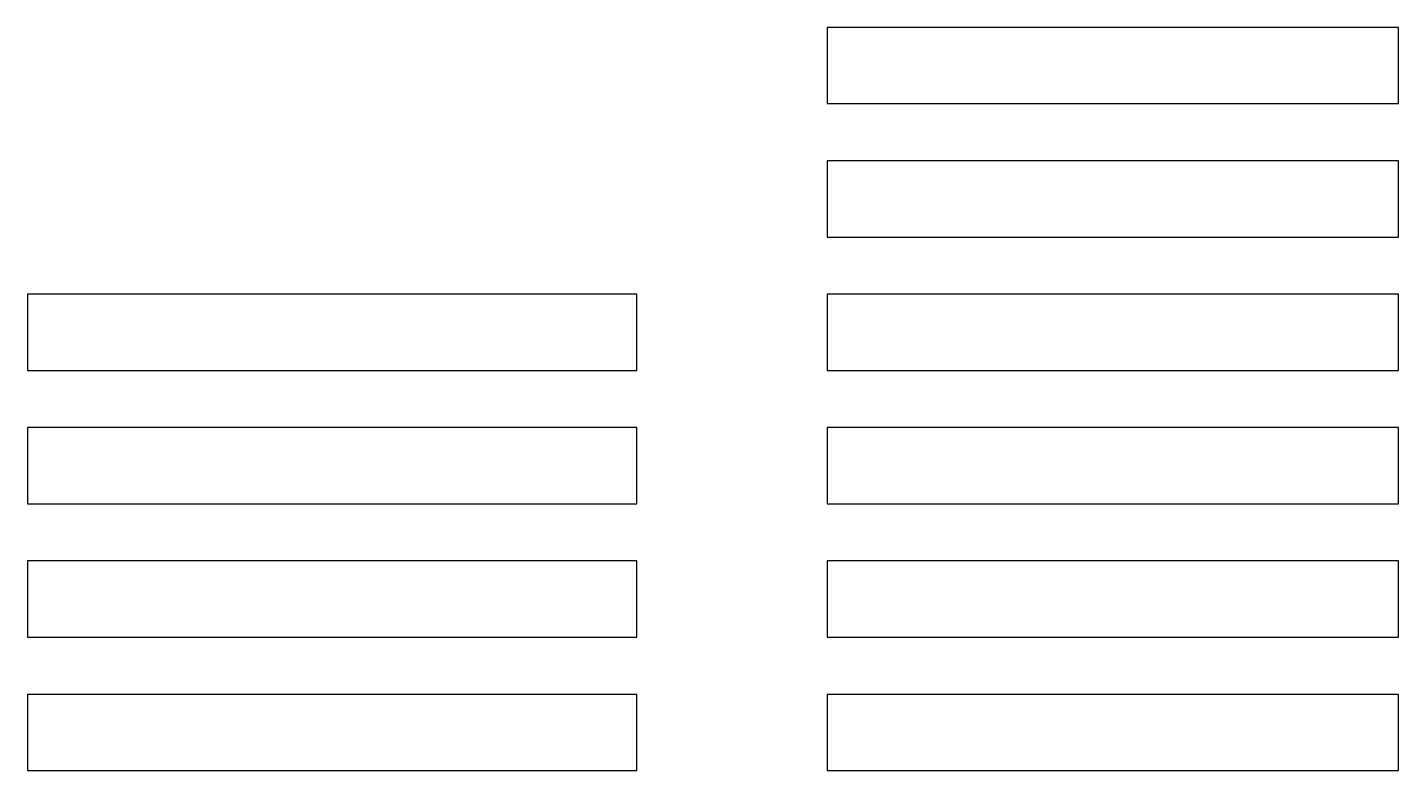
# Model space of a CAD drawing. Header units: metres. Extents: x 0 to 72, y 0 to 39.
import ezdxf

# ---------------------------------------------------------------- set-up
doc = ezdxf.new("R2010")
doc.units = ezdxf.units.M

msp = doc.modelspace()

# ---------------------------------------------------------------- linework, layer by layer
at = {"layer": 'BAT_RAIL'}
for p, q in [((32, 25), (0, 25)), ((0, 25), (0, 21)), ((32, 21), (32, 25)), ((0, 21), (32, 21)), ((32, 18), (0, 18)), ((0, 18), (0, 14)), ((32, 14), (32, 18)), ((0, 14), (32, 14)), ((32, 11), (0, 11)), ((0, 11), (0, 7)), ((32, 7), (32, 11)), ((0, 7), (32, 7)), ((32, 4), (0, 4)), ((0, 4), (0, 0)), ((32, 0), (32, 4)), ((0, 0), (32, 0))]:
    msp.add_line(p, q, dxfattribs=at)
at = {"layer": 'PHASE_RAIL'}
for p, q in [((72, 39), (42, 39)), ((42, 39), (42, 35)), ((72, 35), (72, 39)), ((42, 35), (72, 35)), ((72, 32), (42, 32)), ((42, 32), (42, 28)), ((72, 28), (72, 32)), ((42, 28), (72, 28)), ((72, 25), (42, 25)), ((42, 25), (42, 21)), ((72, 21), (72, 25)), ((42, 21), (72, 21)), ((72, 18), (42, 18)), ((42, 18), (42, 14)), ((72, 14), (72, 18)), ((42, 14), (72, 14)), ((72, 11), (42, 11)), ((42, 11), (42, 7)), ((72, 7), (72, 11)), ((42, 7), (72, 7)), ((72, 4), (42, 4)), ((42, 4), (42, 0)), ((72, 0), (72, 4)), ((42, 0), (72, 0))]:
    msp.add_line(p, q, dxfattribs=at)

doc.saveas('drawing.dxf')
